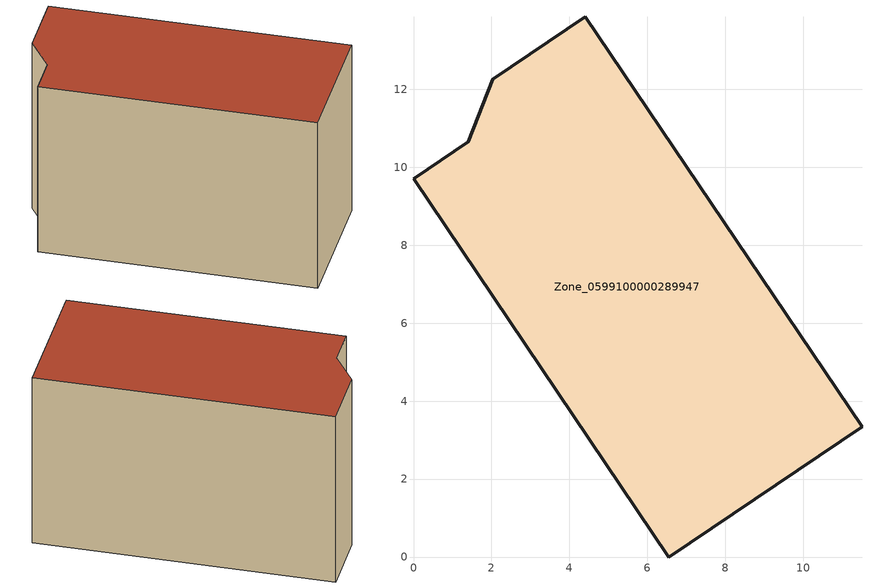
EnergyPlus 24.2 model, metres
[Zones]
Zone_0599100000289947
 floor ground (C_G): 4.4,13.86 11.51,3.35 6.56,0 0,9.7 1.4,10.65 2.04,12.27 z0
 wall outside (C_F): 6.56,0 11.51,3.35 4.4,13.86 2.04,12.27 1.4,10.65 0,9.7 6.56,0 z0:8.01
 roof outside (C_R): 11.51,3.35 4.4,13.86 2.04,12.27 1.4,10.65 0,9.7 6.56,0 z8.01
[BUILDING]
Pand.0599100000289947: North Axis=0; Terrain=City; Loads Convergence Tolerance Value=0.04; Temperature Convergence Tolerance Value=0.4; Solar Distribution=FullExterior; Maximum Number of Warmup Days=25; Minimum Number of Warmup Days=1
[Site:Location]
Rotterdam.The.Hague.AP_ZH_NLD Design_Conditions: Latitude=51.96; Longitude=4.45; Time Zone=1; Elevation=-4.5
[SITE:GROUNDTEMPERATURE:BUILDINGSURFACE]
18, 18, 18, 18, 18, 18, 18, 18, 18, 18, 18, 18
[MATERIAL] Thermal Absorptance=0.9; Solar Absorptance=0.7; Visible Absorptance=0.7
Name | Roughness | Thickness | Conductivity | Density | Specific Heat
G.TI.1975-1991 | MediumSmooth | 0.15 | 0.288461 | 540 | 1210
F.TI.1975-1991 | Rough | 0.3 | 0.230769 | 1920 | 840
R.TI.1975-1991 | MediumRough | 0.2 | 0.153846 | 1500 | 1000
[CONSTRUCTION]
C_G: G.TI.1975-1991
C_F: F.TI.1975-1991
C_R: R.TI.1975-1991
[ZONE]
Zone_0599100000289947: Type=1; Multiplier=1; Ceiling Height=Autocalculate; Volume=Autocalculate; Floor Area=autocalculate; Part of Total Floor Area=Yes
[ZONEINFILTRATION:DESIGNFLOWRATE]
Infil_Zone_0599100000289947: Zone or ZoneList or Space or SpaceList=Zone_0599100000289947; Schedule=AlwaysOn; Design Flow Rate Calculation Method=Flow/Area; Flow Rate per Floor Area=0.003; Constant Term Coefficient=1; Temperature Term Coefficient=0; Velocity Term Coefficient=0; Velocity Squared Term Coefficient=0
[HVACTEMPLATE:ZONE:IDEALLOADSAIRSYSTEM]
Zone_0599100000289947: Maximum Heating Supply Air Temperature=50; Minimum Cooling Supply Air Temperature=13; Maximum Heating Supply Air Humidity Ratio=0.0156; Minimum Cooling Supply Air Humidity Ratio=0.0077; Heating Limit=NoLimit; Cooling Limit=NoLimit; Dehumidification Control Type=ConstantSensibleHeatRatio; Cooling Sensible Heat Ratio=0.7; Dehumidification Setpoint=60; Humidification Control Type=None; Humidification Setpoint=30; Outdoor Air Method=None; Outdoor Air Flow Rate per Person=0.00944; Outdoor Air Flow Rate per Zone Floor Area=0; Outdoor Air Flow Rate per Zone=0; Demand Controlled Ventilation Type=None; Outdoor Air Economizer Type=NoEconomizer; Heat Recovery Type=None; Sensible Heat Recovery Effectiveness=0.7; Latent Heat Recovery Effectiveness=0.65
[ZONECONTROL:THERMOSTAT]
ThermostatControl_Zone_0599100000289947: Zone or ZoneList=Zone_0599100000289947; Control Type Schedule=DualSetpointControlType; Control 1=Thermostat_Zone_0599100000289947; Temperature Difference Between Cutout And Setpoint=0
[THERMOSTATSETPOINT:DUALSETPOINT]
Thermostat_Zone_0599100000289947: Heating Setpoint Temperature Schedule=HeatingSetpoint_Zone_0599100000289947; Cooling Setpoint Temperature Schedule=CoolingSetpoint_Zone_0599100000289947
[SCHEDULE:COMPACT]
HeatingSetpoint_Zone_0599100000289947: Through: 12/31, For: AllDays, Until: 24:00, 21
CoolingSetpoint_Zone_0599100000289947: Through: 12/31, For: AllDays, Until: 24:00, 24
DualSetpointControlType: Through: 12/31, For: AllDays, Until: 24:00, 4
AlwaysOn: Through: 12/31, For: AllDays, Until: 24:00, 1
